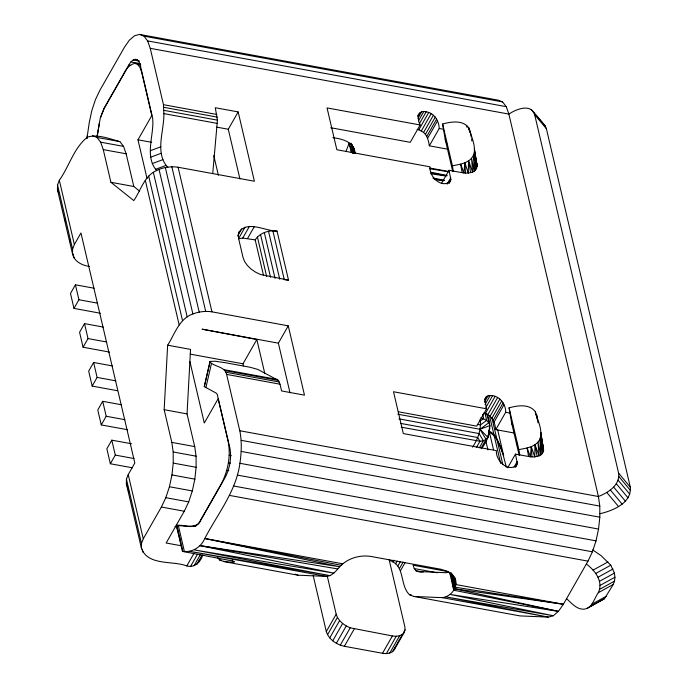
<?xml version="1.0" encoding="UTF-8"?>
<svg xmlns="http://www.w3.org/2000/svg" width="688" height="688" viewBox="0 0 688 688"><rect width="100%" height="100%" fill="white"/><g stroke="black" fill="none" stroke-linecap="round" stroke-linejoin="round"><path stroke-width="1.03" d="M89.474 266.437C82.19 265.439 74.123 261.595 72.489 253.752L57.448 189.518L57.543 184.917L59.323 180.29C69.23 166.384 73.771 147.911 87.539 137.032C98.031 134.04 109.676 138.821 119.875 141.625L123.539 146.381L126.153 153.802L133.807 186.5L139.466 191.023M72.489 253.752L72.584 249.151L57.543 184.917M202.771 555.078C200.535 562.001 194.575 568.193 186.792 565.932C172.791 560.41 147.516 566.112 141.393 548.035L126.351 483.793L126.446 479.201L128.226 474.574L134.814 463.015L80.952 232.965L74.364 244.524L72.584 249.151M141.393 548.035L141.487 543.434L126.446 479.201M452.756 171.561L445.17 139.139L442.616 123.995C451.165 121.707 462.775 119.695 468.889 127.942C471.538 138.056 480.129 153.226 468.545 160.872L468.287 173.075L463.901 172.98L449.006 170.306L441.722 183.077M481.858 448.043C489.615 438.48 492.144 425.58 487.138 414.116M519.216 455.387L511.623 422.965L509.068 407.821C517.617 405.533 529.235 403.521 535.35 411.768C537.99 421.882 546.582 437.052 534.997 444.697L534.748 456.901L530.353 456.806L515.467 454.132L507.658 467.814M167.863 167.485C154.387 152.693 164.312 130.987 163.864 113.623L163.452 104.679L150.259 48.332L147.645 40.91L143.981 36.154L139.509 34.4L134.53 35.759L129.396 40.136L124.442 47.24L99.846 90.36L95.417 99.708L91.814 110.648L89.285 122.455L86.894 138.675M212.781 173.006L217.434 120.151L215.284 107.724L238.168 111.92L254.397 181.228L178.097 167.244C169.558 165.903 160.691 167.769 153.329 172.267C143.379 178.803 140.266 191.23 133.79 200.595L110.914 182.303L103.26 149.606L100.654 142.184L96.982 137.428L92.51 135.674M141.487 543.434L143.267 538.807L161.388 507.03L165.817 497.691L169.42 486.743L171.948 474.935L173.238 463.084L173.187 451.982L171.819 442.393L164.157 409.695L167.648 345.195C174.769 334.033 179.104 318.785 192.872 313.952C198.961 311.681 205.523 310.838 211.956 311.845L288.255 325.837L304.483 395.144L281.598 390.947L280.016 384.196L278.365 380.404L257.837 369.422L250.294 367.315L225.32 362.696L215.095 361.234L210.055 361.432L204.276 386.639L216.204 393.115L217.253 394.413L229.912 448.077C231.684 458.019 229.758 468.511 225.174 477.463L200.578 520.584C196.845 529.863 185.846 525.434 178.39 525.77L176.42 525.881L182.415 551.38L228.407 560.195C244.773 562.947 223.849 562.758 219.463 559.869L217.632 557.486M180.892 545.704L166.152 543.004L184.281 511.227L188.71 501.887L192.313 490.94L194.842 479.14L196.123 467.281L196.08 456.178L194.704 446.589L187.05 413.901L190.542 349.392L167.648 345.195M156.735 170.719C145.108 157.32 152.822 138.305 152.891 122.713L152.684 118.241L140.369 65.661L139.182 62.29L137.523 60.131L135.484 59.331L133.223 59.951L130.892 61.937L128.639 65.171L104.043 108.291L100.379 117.545L97.06 136.405M462.104 172.705L460.668 164.148L464.839 162.875L468.287 173.075L472.673 172.043L468.545 160.872L464.839 162.875L463.901 172.98L460.668 164.148L452.412 165.825L453.297 171.097M528.565 456.531L527.12 447.974L531.299 446.701L534.748 456.901L539.125 455.86L534.997 444.697L531.299 446.701L530.353 456.806L527.12 447.974L518.864 449.651L519.75 454.923M566.568 598.689C571.496 603.066 576.329 609.233 583.562 609.215C592.205 608.751 594.131 598.457 598.293 592.712C603.703 581.704 594.974 570.283 586.339 564.031M586.821 608.57L604.528 598.663L613.232 584.499L614.53 581.128L614.934 577.249L614.41 573.113L610.781 565.192L600.994 555.56L592.678 549.918M176.274 525.262C184.246 524.454 196.424 530.164 200.578 520.162L221.639 483.225C228.063 470.704 230.764 456.015 228.278 442.092L218.139 398.773L204.293 423.034L189.888 361.484M182.415 551.38C191.556 552.782 200.922 547.648 204.775 538.506C217.494 514.048 236.13 491.43 239.931 463.291C241.471 452.506 241.978 441.49 239.794 430.748L226.601 374.401C225.148 366.627 214.88 366.85 209.96 362.163L210.055 361.432M472.579 447.157C478.014 438.987 481.514 429.063 480.164 419.173M389.924 560.574C405.387 565.287 399.487 585.196 409.455 594.699L413.927 596.462L519.99 615.906L548.319 617.102L553.298 615.743L558.432 611.365L563.386 604.262L587.982 561.141L592.411 551.802L596.014 540.854L598.543 529.055L599.833 517.195L599.79 506.093L598.414 496.504L508.871 114.088L506.265 106.666L502.593 101.91L498.121 100.156L139.509 34.4M97.197 136.577L99.382 123.057M481.024 448.301L486.098 439.408L487.938 437.379L489.839 425.631L486.571 413.376M454.725 577.352C459.025 586.365 451.483 596.634 442.264 597.657L413.927 596.462M239.794 430.748L598.414 496.504C608.054 492.763 620.258 485.16 618.607 473.138L534.662 114.621C530.723 103.054 515.845 109.426 508.871 114.088L150.259 48.332M599.936 513.738C612.707 510.737 631.627 503.298 630.328 487.224L546.384 128.708L545.163 125.87L533.432 111.774M204.276 386.639L209.96 362.163M205.85 387.722L211.543 363.247M239.372 231.374L238.315 234.625L238.573 238.375L243.045 257.493L244.601 261.483L247.353 265.43L251.103 269.085L255.609 272.181L260.563 274.521L288.513 280.128L277.04 231.134C265.516 231.185 246.433 219.489 238.366 233.155M198.608 562.38L199.46 559.774M447.759 149.193L429.329 145.813L439.219 128.484C439.004 120.727 434.205 113.073 426.182 111.791C417.177 109.624 416.997 119.05 420.144 124.984L410.254 142.313L330.765 127.736M449.316 183.103L450.889 179.654L449.006 170.306M313.203 575.607L326.293 631.541C328.761 639.453 336.561 644.579 344.353 646.29L382.502 653.282C387.034 654.159 393.639 653.282 394.886 647.993M394.319 649.73L404.209 632.401L405.06 629.795L404.854 626.802L389.09 559.482M515.768 466.928L517.342 463.48L515.467 454.132M100.525 117.691L104.18 108.463L125.25 71.535C127.959 66.005 133.747 61.284 140.094 64.328M346.116 151.136L349.126 143.242L352.351 153.218M488.884 431.006L489.77 428.693M147.017 178.407L137.978 139.81L151.816 115.55L141.676 72.223L140.017 67.501L137.686 64.474L134.839 63.356M94.153 288.229L75.422 284.798L70.486 293.458L73.977 308.396L100.396 313.246M73.977 308.396L78.922 299.736L75.422 284.798M103.252 327.067L84.521 323.635L79.576 332.304L83.076 347.242L109.495 352.084M83.076 347.242L88.021 338.573L84.521 323.635M112.342 365.913L93.611 362.473L88.675 371.142L92.166 386.08L117.528 390.732M239.914 178.906L228.287 129.249L238.168 111.92M92.166 386.08L97.111 377.411L93.611 362.473M121.432 404.75L102.71 401.31L97.765 409.979L101.265 424.917L127.684 429.759M101.265 424.917L106.201 416.249L102.71 401.31M131.571 443.777L111.8 440.157L106.855 448.817L110.355 463.755L132.552 467.823M237.627 235.95L241.686 228.837M245.074 227.186L238.487 238.745L242.735 238.091L255.188 239.888C259.763 232.802 268.948 229.895 277.04 231.134M110.355 463.755L115.3 455.095L111.8 440.157M242.735 238.091L249.331 226.541M247.56 238.487L254.147 226.937M243.492 365.87L243.002 363.797L256.839 339.537L202.074 329.174L278.373 343.166L290.001 392.822M278.373 343.166L288.255 325.837M417.754 115.842L418.794 114.01M417.865 116.392L419.947 112.746M418.003 118.302L421.649 111.92M418.571 120.718L423.774 111.594M419.413 123.651L426.182 111.791M417.134 129.361L418.82 129.834L428.71 112.497M429.329 145.813C428.495 140.128 426.938 133.756 421.297 130.995L431.187 113.666M423.55 132.552L433.44 115.214M425.433 134.375L435.315 117.046M426.801 136.353L436.691 119.015M427.583 138.34L437.465 121.011M186.792 565.932L194.076 553.161M190.645 566.241L197.413 554.39M194.05 565.725L200.285 554.777M196.759 564.409L201.962 555.285M447.114 184.16L450.76 177.779M448.808 183.3L450.889 179.654M326.293 631.541L336.183 614.212L327.213 575.89M327.54 634.732L337.43 617.394L336.183 614.212M329.741 637.888L339.623 620.559L337.43 617.394M332.743 640.812L342.633 623.474L339.623 620.559M336.346 643.289L346.236 625.96L342.633 623.474M340.311 645.155L350.192 627.826L392.392 635.953C396.555 636.641 401.654 636.237 404.209 632.401M484.842 399.307L486.407 396.572C496.031 392.151 506.222 402.609 505.671 412.31L495.79 429.639L514.22 433.019M344.353 646.29L354.243 628.961M392.891 561.976L393.932 560.152M484.464 402.127L488.102 395.746M485.023 404.544L490.226 395.419M395.6 563.833L397.157 561.098M485.874 407.477L492.634 395.617M486.407 396.572L484.722 399.47L486.597 408.81L476.715 426.139L398.266 411.759M397.853 566.026L400.45 561.468M483.595 413.187L485.281 413.66L495.162 396.322M399.496 568.4L403.142 562.01M495.79 429.639C494.956 423.954 493.391 417.582 487.758 414.821L497.639 397.492M400.433 570.791L405.112 562.578M490.011 416.378L499.892 399.04M491.886 418.201L501.767 400.872M476.431 447.475L479.975 441.249L483.38 440.733L486.098 439.408L479.966 429.26L397.759 414.193M493.262 420.179L503.143 402.841M479.321 447.845L483.38 440.733L479.046 433.552L398.945 418.872M494.036 422.165L503.926 404.836M487.267 437.448L488.79 434.782M382.502 653.282L392.392 635.953M386.355 653.6L396.245 636.271M389.761 653.084L399.642 635.746M392.478 651.76L402.454 634.362M403.495 632.53L405.06 629.795M514.091 467.075L517.213 461.605M515.26 467.126L517.342 463.48M475.683 169.884L477.145 166.47L474.376 148.849L477.145 166.47L474.539 152.057L476.646 168.371L473.568 155.273L474.35 171.106L472.673 172.043L471.521 158.274L474.35 171.106L475.683 169.884L473.568 155.273M542.135 453.71L543.606 450.296L540.828 432.675L543.606 450.296L540.992 435.874L543.099 452.197L540.02 439.099L540.802 454.931L539.125 455.86L537.973 442.1L540.802 454.931L542.135 453.71L540.02 439.099M223.944 561.623L297.956 575.194L326.284 576.389C333.147 576.062 336.733 569.604 341.145 565.269C348.971 557.942 360.177 554.82 370.712 556.403L440.913 569.268L447.32 571.324L452.231 574.79L455.189 579.339M450.356 181.279C441.61 189.002 428.977 176.541 429.931 166.806L336.845 149.743L327.049 107.913L420.144 124.984M516.808 465.105C508.071 472.828 495.437 460.367 496.392 450.631L403.306 433.569L393.51 391.739L486.597 408.81M480.413 420.918L483.638 418.545L482.658 414.365M487.938 437.379L479.966 429.26L488.772 422.793L486.665 420.377L480.843 417.711M592.987 570.171L607.925 561.958M595.842 573.414L610.781 565.192M598.053 577.215L612.991 569.002M599.472 581.326L614.41 573.113M599.996 585.462L614.934 577.249M599.601 589.349L614.53 581.128M598.293 592.712L613.232 584.499M591.706 604.262L606.644 596.049M589.599 606.885L604.528 598.663M448.344 572.218L446.28 572.726L417.951 571.53L415.922 570.73L414.253 568.572L413.067 565.201L448.765 571.745M150.354 150.706L160.854 146.793M150.56 157.225L161.061 153.312M152.306 163.581L162.807 159.668M155.479 169.351L165.989 165.43M479.966 429.26L489.839 425.631M600.125 600.676L601.751 600.357M285.382 279.878L288.513 280.128M453.34 575.615L455.92 584.559L563.386 604.262L454.699 588.79L451.242 573.388M326.284 576.389L189.707 551.346L330.034 575.641L194.678 549.987L333.921 573.13L199.821 545.61L339.709 566.714L204.775 538.506L342.762 563.807M430.937 173.754L445.79 176.025M434.696 179.499L443.149 180.806M452.222 573.964L454.699 588.79L558.432 611.365L449.9 594.398L553.298 615.743L446.013 596.909L548.319 617.102L442.264 597.657M563.386 604.262L455.37 587.242L452.678 574.858M429.897 168.766L448.92 171.828M199.821 545.61L337.799 568.942M433.775 178.751L444.285 180.634M431.161 172.998L446.951 175.836M143.981 36.154L502.593 101.91M147.645 40.91L506.265 106.666M135.484 59.331L137.591 59.718M133.223 59.951L139.552 61.112M130.892 61.937L140.378 63.674M137.686 64.474L140.842 65.059M128.639 65.171L130.746 65.558M439.219 128.484L443.502 129.267M163.452 104.679L216.858 114.475M332.846 137.703C341.936 138.718 354.81 142.115 355.042 153.295M163.882 107.337L217.288 117.132M164.019 110.364L217.434 120.151M163.864 113.623L217.279 123.419M216.84 127.151L228.287 129.249M429.991 168.053L448.954 171.536M137.978 139.81L151.713 142.33M96.982 137.428L119.875 141.625M100.654 142.184L123.539 146.381M103.26 149.606L126.153 153.802M110.914 182.303L133.807 186.5M78.922 299.736L97.653 303.167M190.18 354.114L243.002 363.797M505.671 412.31L509.963 413.092M88.021 338.573L106.743 342.005M223.806 369.637L277.221 379.432M224.959 370.608L278.365 380.404M225.905 372.225L279.311 382.012M226.601 374.401L280.016 384.196M477.266 424.376L480.43 424.952L486.665 420.377L484.945 413.049M400.803 423.43L477.73 437.534L479.975 441.249L401.302 427.214M97.111 377.411L115.842 380.851M164.157 409.695L187.05 413.901M241.17 440.337L599.79 506.093M106.201 416.249L124.932 419.689M241.213 451.44L599.833 517.195M171.819 442.393L194.704 446.589M229.181 455.258L231.288 455.645M239.931 463.291L598.543 529.055M173.187 451.982L196.08 456.178M228.364 462.809L230.471 463.187M226.756 470.317L228.855 470.704M173.238 463.084L196.123 467.281M237.403 475.098L596.014 540.854M115.3 455.095L134.031 458.526M233.8 486.046L592.411 551.802M171.948 474.935L194.842 479.14M229.371 495.386L587.982 561.141M169.42 486.743L192.313 490.94M165.817 497.691L188.71 501.887M161.388 507.03L184.281 511.227M193.724 526.002L195.831 526.389M414.253 568.572L437.353 572.803M175.001 526.544L177.108 526.931M415.922 570.73L423.266 572.081M417.951 571.53L421.099 572.106M219.463 559.869L221.579 560.256M409.455 594.699L411.553 595.086M204.775 538.506L341.145 565.269M432.89 177.986L444.379 180.308M449.651 572.571L453.779 590.209L558.432 611.365M431.316 172.292L447.028 175.509M295.272 574.136L297.956 575.194M418.82 129.834L421.297 130.995M485.281 413.66L487.758 414.821M346.236 625.96L350.192 627.826M489.125 430.912L493.829 434.162L496.727 438.445L503.676 455.594L497.562 429.475M506.402 467.229C502.808 455.078 501.096 439.245 489.4 432.107L493.545 449.789M545.163 125.87L536.511 115.885M531.299 109.624L534.55 113.537M534.662 114.621L546.384 128.708M618.607 473.138L630.328 487.224M618.83 476.483L630.552 490.57M618.039 480.086L629.761 494.182M616.285 483.724L628.015 497.811M613.696 487.13L625.418 501.217M610.437 490.08L622.158 504.175M606.73 492.376L618.46 506.463M176.42 525.881L178.588 533.338M445.17 139.139L446.761 143.396M511.623 422.965L512.895 426.371M57.448 189.518L58.721 192.924M126.351 483.793L127.624 487.199M352.97 146.269L354.913 153.329L353.555 147.37M351.362 143.99L353.795 152.77M466.567 125.397L467.066 127.409M475.761 159.014L476.93 163.993M541.757 440.845L543.382 447.819M442.616 123.995L452.412 165.825M509.068 407.821L518.864 449.651M516.886 442.909L517.625 446.048M491.851 417.633L496.727 438.445M497.003 439.641L502.851 464.606M489.443 415.432L493.829 434.162M494.104 435.358L500.683 463.454M485.496 439.529L487.938 449.935M454.054 576.596L455.92 584.559M349.126 143.242L351.31 152.581M272.861 230.798L284.333 279.801M268.526 231.28L279.749 279.233M264.312 232.535L275.054 278.408M260.528 234.488L270.53 277.23M257.415 236.99L266.686 276.61M255.188 239.888L263.487 275.329M213.779 155.617L218.38 175.277M256.839 339.537L264.837 373.67M178.097 167.244L211.956 311.845M171.837 166.745L205.695 311.346M165.326 167.468L199.185 312.068M159.014 169.351L192.872 313.952M153.329 172.267L187.188 316.876M148.66 176.033L182.518 320.634M145.323 180.376L179.181 324.977M232.329 559.955L232.811 562.001L232.406 559.972M87.109 135.923L87.582 137.953M178.39 525.77L184.324 551.122M176.962 525.761L182.896 551.114M179.061 535.367L180.488 541.447M59.323 180.29L74.364 244.524M128.226 474.574L143.267 538.807M64.861 218.638L65.584 221.742M69.712 239.355L70.434 242.468M73.109 253.863L74.08 258.009M128.183 489.091L128.914 492.195M142.253 549.179L142.984 552.292M352.118 144.36L354.182 153.587M350.914 143.104L353.021 153.166M535.943 414.898L535.35 411.768L535.728 414.898M469.68 132.122L468.889 127.942L469.147 130.023M534.997 444.697L537.113 456.522M468.545 160.872L470.652 172.697M537.999 422.819L536.631 414.744L537.19 418.975M471.203 136.981L470.179 130.918L470.592 134.091M471.538 138.993L471.882 141.014M450.889 572.399L453.779 590.209M531.299 446.701L531.979 456.944M464.839 162.875L465.527 173.118"/></g></svg>
